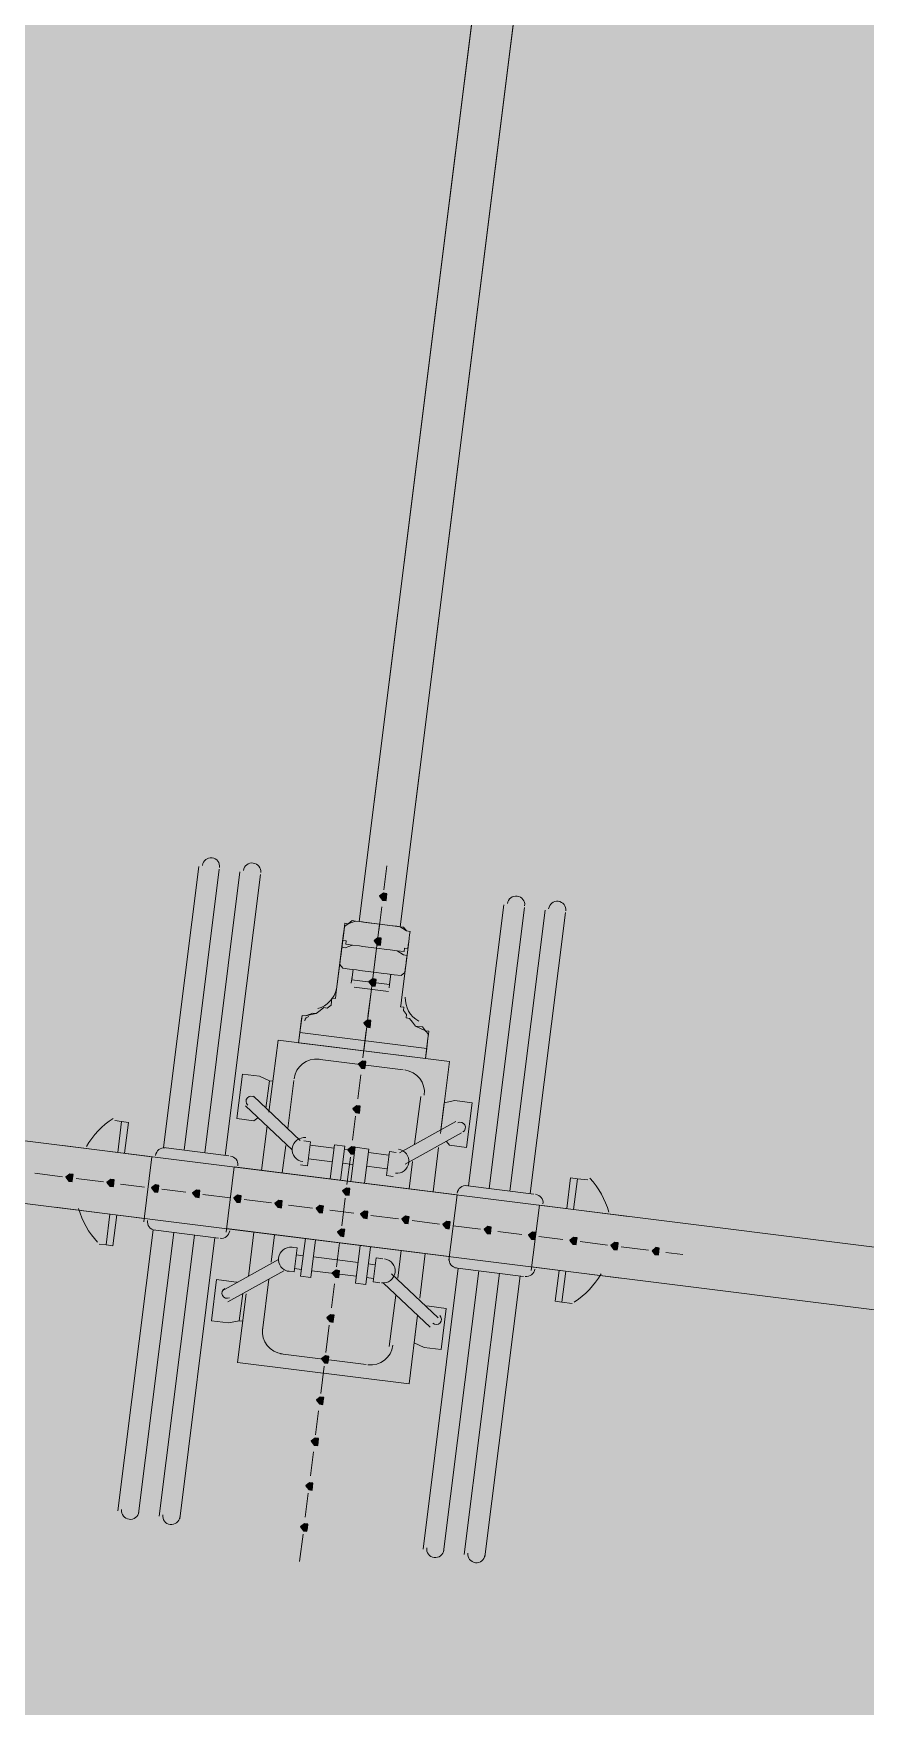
# Model space of a CAD drawing. Header units: metres. Extents: x -4 to 509425, y 7549 to 4732445.
# Drawn here: x 475985.734 to 475987.773, y 4719747.956 to 4719752.057 of the extents above; entities that cross this region are included whole.
import ezdxf

# ---------------------------------------------------------------- set-up
doc = ezdxf.new("R2010")
doc.units = ezdxf.units.M
doc.header["$LTSCALE"] = 0.01
doc.header["$MEASUREMENT"] = 0
doc.layers.get('0').update_dxf_attribs({"lineweight": 0})
doc.layers.add('_SUBESTACIÓN', color=1, linetype='Continuous')
doc.layers.add('SUBESTACION LA VID', color=253, linetype='Continuous')

# ---------------------------------------------------------------- blocks, each defined once
blk = doc.blocks.new('A$Cfff6051d')
at = {"layer": 'SUBESTACION LA VID', "transparency": 33554687}
h = blk.add_hatch(color=256, dxfattribs=at)
h.dxf.hatch_style = 2
h.paths.add_polyline_path([(475986.5988, 4719749.9404), (475986.5998, 4719749.9488), (475986.5914, 4719749.9498), (475986.582, 4719749.9425), (475986.5893, 4719749.933), (475986.5977, 4719749.932)])
h = blk.add_hatch(color=256, dxfattribs=at)
h.dxf.hatch_style = 2
h.paths.add_polyline_path([(475986.5851, 4719749.8312), (475986.5861, 4719749.8396), (475986.5777, 4719749.8406), (475986.5683, 4719749.8333), (475986.5756, 4719749.8238), (475986.584, 4719749.8228)])
h = blk.add_hatch(color=256, dxfattribs=at)
h.dxf.hatch_style = 2
h.paths.add_polyline_path([(475986.5724, 4719749.7304), (475986.5735, 4719749.7388), (475986.5651, 4719749.7398), (475986.5556, 4719749.7325), (475986.563, 4719749.723), (475986.5714, 4719749.722)])
h = blk.add_hatch(color=256, dxfattribs=at)
h.dxf.hatch_style = 2
h.paths.add_polyline_path([(475986.5598, 4719749.6296), (475986.5608, 4719749.638), (475986.5524, 4719749.639), (475986.543, 4719749.6317), (475986.5503, 4719749.6222), (475986.5587, 4719749.6212)])
h = blk.add_hatch(color=256, dxfattribs=at)
h.dxf.hatch_style = 2
h.paths.add_polyline_path([(475986.5471, 4719749.5288), (475986.5482, 4719749.5372), (475986.5398, 4719749.5382), (475986.5303, 4719749.5309), (475986.5377, 4719749.5214), (475986.5461, 4719749.5204)])
h = blk.add_hatch(color=256, dxfattribs=at)
h.dxf.hatch_style = 2
h.paths.add_polyline_path([(475986.5335, 4719749.4196), (475986.5345, 4719749.428), (475986.5261, 4719749.429), (475986.5167, 4719749.4217), (475986.524, 4719749.4122), (475986.5324, 4719749.4112)])
h = blk.add_hatch(color=256, dxfattribs=at)
h.dxf.hatch_style = 2
h.paths.add_polyline_path([(475986.5208, 4719749.3188), (475986.5219, 4719749.3272), (475986.5135, 4719749.3282), (475986.504, 4719749.3209), (475986.5114, 4719749.3114), (475986.5198, 4719749.3104)])
h = blk.add_hatch(color=256, dxfattribs=at)
h.dxf.hatch_style = 2
h.paths.add_polyline_path([(475985.8298, 4719749.2518), (475985.8309, 4719749.2602), (475985.8225, 4719749.2613), (475985.813, 4719749.2539), (475985.8204, 4719749.2445), (475985.8288, 4719749.2434)])
h = blk.add_hatch(color=256, dxfattribs=at)
h.dxf.hatch_style = 2
h.paths.add_polyline_path([(475985.9306, 4719749.2392), (475985.9317, 4719749.2476), (475985.9233, 4719749.2486), (475985.9138, 4719749.2413), (475985.9212, 4719749.2318), (475985.9296, 4719749.2308)])
h = blk.add_hatch(color=256, dxfattribs=at)
h.dxf.hatch_style = 2
h.paths.add_polyline_path([(475986.0398, 4719749.2255), (475986.0409, 4719749.2339), (475986.0325, 4719749.2349), (475986.023, 4719749.2276), (475986.0304, 4719749.2181), (475986.0388, 4719749.2171)])
h = blk.add_hatch(color=256, dxfattribs=at)
h.dxf.hatch_style = 2
h.paths.add_polyline_path([(475986.1406, 4719749.2128), (475986.1417, 4719749.2212), (475986.1333, 4719749.2223), (475986.1238, 4719749.2149), (475986.1312, 4719749.2055), (475986.1396, 4719749.2044)])
h = blk.add_hatch(color=256, dxfattribs=at)
h.dxf.hatch_style = 2
h.paths.add_polyline_path([(475986.2415, 4719749.2002), (475986.2425, 4719749.2086), (475986.2341, 4719749.2097), (475986.2247, 4719749.2023), (475986.232, 4719749.1929), (475986.2404, 4719749.1918)])
h = blk.add_hatch(color=256, dxfattribs=at)
h.dxf.hatch_style = 2
h.paths.add_polyline_path([(475986.3423, 4719749.1876), (475986.3433, 4719749.196), (475986.3349, 4719749.197), (475986.3255, 4719749.1897), (475986.3328, 4719749.1802), (475986.3412, 4719749.1792)])
h = blk.add_hatch(color=256, dxfattribs=at)
h.dxf.hatch_style = 2
h.paths.add_polyline_path([(475986.5082, 4719749.218), (475986.5092, 4719749.2264), (475986.5008, 4719749.2274), (475986.4914, 4719749.2201), (475986.4987, 4719749.2106), (475986.5071, 4719749.2096)])
h = blk.add_hatch(color=256, dxfattribs=at)
h.dxf.hatch_style = 2
h.paths.add_polyline_path([(475986.4431, 4719749.1749), (475986.4441, 4719749.1833), (475986.4357, 4719749.1844), (475986.4263, 4719749.177), (475986.4336, 4719749.1676), (475986.442, 4719749.1665)])
h = blk.add_hatch(color=256, dxfattribs=at)
h.dxf.hatch_style = 2
h.paths.add_polyline_path([(475986.5523, 4719749.1612), (475986.5533, 4719749.1696), (475986.5449, 4719749.1707), (475986.5355, 4719749.1633), (475986.5428, 4719749.1539), (475986.5512, 4719749.1528)])
h = blk.add_hatch(color=256, dxfattribs=at)
h.dxf.hatch_style = 2
h.paths.add_polyline_path([(475986.6531, 4719749.1486), (475986.6541, 4719749.157), (475986.6457, 4719749.1581), (475986.6363, 4719749.1507), (475986.6436, 4719749.1413), (475986.652, 4719749.1402)])
h = blk.add_hatch(color=256, dxfattribs=at)
h.dxf.hatch_style = 2
h.paths.add_polyline_path([(475986.4955, 4719749.1172), (475986.4966, 4719749.1256), (475986.4882, 4719749.1266), (475986.4787, 4719749.1193), (475986.4861, 4719749.1098), (475986.4945, 4719749.1088)])
h = blk.add_hatch(color=256, dxfattribs=at)
h.dxf.hatch_style = 2
h.paths.add_polyline_path([(475986.7539, 4719749.136), (475986.7549, 4719749.1444), (475986.7465, 4719749.1454), (475986.7371, 4719749.1381), (475986.7444, 4719749.1286), (475986.7528, 4719749.1276)])
h = blk.add_hatch(color=256, dxfattribs=at)
h.dxf.hatch_style = 2
h.paths.add_polyline_path([(475986.8547, 4719749.1233), (475986.8557, 4719749.1317), (475986.8473, 4719749.1328), (475986.8379, 4719749.1254), (475986.8452, 4719749.116), (475986.8536, 4719749.1149)])
h = blk.add_hatch(color=256, dxfattribs=at)
h.dxf.hatch_style = 2
h.paths.add_polyline_path([(475986.9639, 4719749.1096), (475986.9649, 4719749.118), (475986.9565, 4719749.1191), (475986.9471, 4719749.1117), (475986.9544, 4719749.1023), (475986.9628, 4719749.1012)])
h = blk.add_hatch(color=256, dxfattribs=at)
h.dxf.hatch_style = 2
h.paths.add_polyline_path([(475987.0647, 4719749.097), (475987.0657, 4719749.1054), (475987.0573, 4719749.1064), (475987.0479, 4719749.0991), (475987.0552, 4719749.0896), (475987.0636, 4719749.0886)])
h = blk.add_hatch(color=256, dxfattribs=at)
h.dxf.hatch_style = 2
h.paths.add_polyline_path([(475987.1655, 4719749.0844), (475987.1665, 4719749.0928), (475987.1581, 4719749.0938), (475987.1487, 4719749.0865), (475987.156, 4719749.077), (475987.1644, 4719749.076)])
h = blk.add_hatch(color=256, dxfattribs=at)
h.dxf.hatch_style = 2
h.paths.add_polyline_path([(475987.2663, 4719749.0717), (475987.2673, 4719749.0801), (475987.2589, 4719749.0812), (475987.2495, 4719749.0738), (475987.2568, 4719749.0644), (475987.2652, 4719749.0633)])
h = blk.add_hatch(color=256, dxfattribs=at)
h.dxf.hatch_style = 2
h.paths.add_polyline_path([(475986.4829, 4719749.0164), (475986.484, 4719749.0248), (475986.4756, 4719749.0258), (475986.4661, 4719749.0185), (475986.4735, 4719749.009), (475986.4819, 4719749.008)])
h = blk.add_hatch(color=256, dxfattribs=at)
h.dxf.hatch_style = 2
h.paths.add_polyline_path([(475986.4692, 4719748.9071), (475986.4703, 4719748.9155), (475986.4619, 4719748.9166), (475986.4524, 4719748.9093), (475986.4598, 4719748.8998), (475986.4682, 4719748.8987)])
h = blk.add_hatch(color=256, dxfattribs=at)
h.dxf.hatch_style = 2
h.paths.add_polyline_path([(475986.4566, 4719748.8063), (475986.4576, 4719748.8147), (475986.4492, 4719748.8158), (475986.4398, 4719748.8084), (475986.4471, 4719748.799), (475986.4555, 4719748.7979)])
h = blk.add_hatch(color=256, dxfattribs=at)
h.dxf.hatch_style = 2
h.paths.add_polyline_path([(475986.4439, 4719748.7055), (475986.445, 4719748.7139), (475986.4366, 4719748.715), (475986.4271, 4719748.7076), (475986.4345, 4719748.6982), (475986.4429, 4719748.6971)])
h = blk.add_hatch(color=256, dxfattribs=at)
h.dxf.hatch_style = 2
h.paths.add_polyline_path([(475986.4313, 4719748.6047), (475986.4324, 4719748.6131), (475986.424, 4719748.6142), (475986.4145, 4719748.6068), (475986.4218, 4719748.5974), (475986.4302, 4719748.5963)])
h = blk.add_hatch(color=256, dxfattribs=at)
h.dxf.hatch_style = 2
h.paths.add_polyline_path([(475986.4176, 4719748.4955), (475986.4187, 4719748.5039), (475986.4103, 4719748.505), (475986.4008, 4719748.4976), (475986.4082, 4719748.4882), (475986.4166, 4719748.4871)])
h = blk.add_hatch(color=256, dxfattribs=at)
h.dxf.hatch_style = 2
h.paths.add_polyline_path([(475986.405, 4719748.3947), (475986.406, 4719748.4031), (475986.3976, 4719748.4042), (475986.3882, 4719748.3968), (475986.3955, 4719748.3874), (475986.4039, 4719748.3863)])
at = {"layer": 'SUBESTACION LA VID', "lineweight": 15}
for p, q in [((475987.2687, 4719755.7608), (475986.5315, 4719749.8806)), ((475987.3695, 4719755.7482), (475986.6323, 4719749.8679)), ((476070.5903, 4719738.7022), (475974.8433, 4719750.706)), ((476070.5713, 4719738.551), (475974.8243, 4719750.5548)), ((475986.1388, 4719750.0151), (475986.0525, 4719749.3263)), ((475986.5998, 4719750.017), (475986.5925, 4719749.9582)), ((475986.1029, 4719749.32), (475986.1892, 4719750.0088)), ((475986.2396, 4719750.0025), (475986.1533, 4719749.3136)), ((475986.2037, 4719749.3073), (475986.29, 4719749.9962)), ((475986.5872, 4719749.9162), (475986.5798, 4719749.8574)), ((475986.8001, 4719749.2326), (475986.8865, 4719749.9214)), ((475986.9369, 4719749.9151), (475986.8505, 4719749.2262)), ((475986.9009, 4719749.2199), (475986.9873, 4719749.9087)), ((475987.0377, 4719749.9024), (475986.9513, 4719749.2136)), ((475986.4937, 4719749.8512), (475986.4863, 4719749.7924)), ((475986.5746, 4719749.8154), (475986.5661, 4719749.7482)), ((475986.6459, 4719749.7724), (475986.6533, 4719749.8312)), ((475986.4758, 4719749.7084), (475986.4863, 4719749.7924)), ((475986.6459, 4719749.7724), (475986.6354, 4719749.6884)), ((475986.5126, 4719749.7294), (475986.5147, 4719749.7462)), ((475986.521, 4719749.7283), (475986.521, 4719749.7283)), ((475986.6071, 4719749.7346), (475986.605, 4719749.7178)), ((475986.6039, 4719749.7094), (475986.5199, 4719749.7199)), ((475986.5619, 4719749.7146), (475986.5535, 4719749.6474)), ((475986.4002, 4719749.6496), (475986.4264, 4719749.6548)), ((475986.6973, 4719749.5697), (475986.3865, 4719749.6086)), ((475986.5493, 4719749.6138), (475986.5409, 4719749.5466)), ((475986.67, 4719749.6243), (475986.6942, 4719749.6127)), ((475986.3108, 4719749.4133), (475986.333, 4719749.5898)), ((475986.753, 4719749.5371), (475986.333, 4719749.5898)), ((475986.6396, 4719749.5172), (475986.4295, 4719749.5435)), ((475986.7309, 4719749.3607), (475986.753, 4719749.5371)), ((475986.357, 4719749.3734), (475986.3718, 4719749.491)), ((475986.5356, 4719749.5046), (475986.5282, 4719749.4458)), ((475986.273, 4719749.4522), (475986.3875, 4719749.344)), ((475986.6678, 4719749.3345), (475986.6826, 4719749.4521)), ((475986.2531, 4719749.4291), (475986.3675, 4719749.3209)), ((475986.5229, 4719749.4038), (475986.5156, 4719749.345)), ((475985.9328, 4719749.3925), (475985.9496, 4719749.3904)), ((475986.2929, 4719749.2705), (475986.3066, 4719749.3797)), ((475986.7687, 4719749.3901), (475986.6311, 4719749.3135)), ((475986.7823, 4719749.3628), (475986.6447, 4719749.2862)), ((475986.0241, 4719749.3042), (475985.8057, 4719749.3316)), ((475986.2121, 4719749.3063), (475986.0525, 4719749.3263)), ((475986.3433, 4719749.2642), (475986.3518, 4719749.3314)), ((475986.4704, 4719749.3251), (475986.4116, 4719749.3325)), ((475986.4609, 4719749.2495), (475986.4715, 4719749.3335)), ((475986.4967, 4719749.3303), (475986.4715, 4719749.3335)), ((475986.4861, 4719749.2463), (475986.4967, 4719749.3303)), ((475986.5208, 4719749.3188), (475986.4956, 4719749.3219)), ((475986.5113, 4719749.2432), (475986.5219, 4719749.3272)), ((475986.5555, 4719749.323), (475986.5219, 4719749.3272)), ((475986.5449, 4719749.2389), (475986.5555, 4719749.323)), ((475986.6048, 4719749.3082), (475986.5544, 4719749.3146)), ((475986.6227, 4719749.3145), (475986.6059, 4719749.3166)), ((475986.7129, 4719749.2179), (475986.7266, 4719749.3271)), ((475986.0041, 4719749.1446), (475986.0241, 4719749.3042)), ((475986.2257, 4719749.279), (475986.2057, 4719749.1194)), ((475986.7718, 4719749.2105), (475986.2257, 4719749.279)), ((475986.4662, 4719749.2915), (475986.4074, 4719749.2989)), ((475986.5166, 4719749.2852), (475986.4914, 4719749.2883)), ((475986.5103, 4719749.303), (475986.5019, 4719749.2358)), ((475986.6006, 4719749.2746), (475986.5502, 4719749.2809)), ((475986.6541, 4719749.2253), (475986.6626, 4719749.2925)), ((475985.8046, 4719749.255), (475985.7374, 4719749.2634)), ((475985.9054, 4719749.2423), (475985.8382, 4719749.2508)), ((475986.0062, 4719749.2297), (475985.9474, 4719749.2371)), ((475986.7917, 4719749.2336), (475986.9597, 4719749.2125)), ((475987.092, 4719749.2472), (475987.0668, 4719749.2503)), ((475986.107, 4719749.2171), (475986.0482, 4719749.2244)), ((475986.2163, 4719749.2034), (475986.149, 4719749.2118)), ((475986.3171, 4719749.1907), (475986.2499, 4719749.1991)), ((475986.4977, 4719749.2022), (475986.4892, 4719749.135)), ((475986.7718, 4719749.2105), (475986.7517, 4719749.0509)), ((475986.0052, 4719749.153), (475985.7868, 4719749.1804)), ((475985.9285, 4719749.0859), (475985.938, 4719749.1615)), ((475986.4179, 4719749.1781), (475986.3591, 4719749.1855)), ((475986.5187, 4719749.1654), (475986.4599, 4719749.1728)), ((475986.6279, 4719749.1518), (475986.5607, 4719749.1602)), ((475986.9533, 4719749.0256), (475986.9734, 4719749.1852)), ((475986.9734, 4719749.1852), (475987.1918, 4719749.1579)), ((475985.9408, 4719748.4358), (475986.0272, 4719749.1247)), ((475986.0776, 4719749.1184), (475985.9913, 4719748.4295)), ((475986.1868, 4719749.1047), (475986.0272, 4719749.1247)), ((475986.0417, 4719748.4232), (475986.128, 4719749.112)), ((475986.7528, 4719749.0593), (475986.2068, 4719749.1278)), ((475986.2603, 4719749.0101), (475986.274, 4719749.1193)), ((475986.316, 4719749.0458), (475986.3244, 4719749.113)), ((475986.7287, 4719749.1391), (475986.6615, 4719749.1475)), ((475986.8295, 4719749.1265), (475986.7623, 4719749.1349)), ((475986.9303, 4719749.1138), (475986.8715, 4719749.1212)), ((475985.9117, 4719749.088), (475985.8949, 4719749.0901)), ((475986.1784, 4719749.1057), (475986.0921, 4719748.4169)), ((475986.4, 4719749.1035), (475986.3884, 4719749.0111)), ((475986.4252, 4719749.1004), (475986.4136, 4719749.008)), ((475986.484, 4719749.093), (475986.4766, 4719749.0342)), ((475986.5344, 4719749.0867), (475986.5228, 4719748.9943)), ((475986.5596, 4719749.0835), (475986.548, 4719748.9911)), ((475986.6268, 4719749.0068), (475986.6352, 4719749.0741)), ((475987.0311, 4719749.1012), (475986.9723, 4719749.1086)), ((475987.1403, 4719749.0875), (475987.0731, 4719749.0959)), ((475987.2411, 4719749.0749), (475987.1739, 4719749.0833)), ((475987.3251, 4719749.0643), (475987.2831, 4719749.0696)), ((475986.1962, 4719748.9755), (475986.3338, 4719749.0521)), ((475986.3905, 4719749.0279), (475986.3737, 4719749.03)), ((475986.3947, 4719749.0615), (475986.3779, 4719749.0636)), ((475986.5291, 4719749.0447), (475986.4199, 4719749.0584)), ((475986.5711, 4719749.0394), (475986.5543, 4719749.0415)), ((475986.6803, 4719748.9575), (475986.694, 4719749.0667)), ((475986.7748, 4719749.0309), (475986.6885, 4719748.3421)), ((475986.7664, 4719749.032), (475986.9344, 4719749.0109)), ((475986.9544, 4719749.034), (475987.1728, 4719749.0067)), ((475986.2099, 4719748.9482), (475986.3474, 4719749.0248)), ((475986.2949, 4719748.8778), (475986.3107, 4719749.0038)), ((475986.4136, 4719749.008), (475986.3884, 4719749.0111)), ((475986.5249, 4719749.0111), (475986.4157, 4719749.0248)), ((475986.4713, 4719748.9922), (475986.464, 4719748.9334)), ((475986.548, 4719748.9911), (475986.5228, 4719748.9943)), ((475986.5669, 4719749.0058), (475986.5501, 4719749.0079)), ((475986.5827, 4719748.9953), (475986.5659, 4719748.9974)), ((475986.7055, 4719748.8861), (475986.5911, 4719748.9943)), ((475986.7254, 4719748.9092), (475986.611, 4719749.0174)), ((475986.7389, 4719748.3358), (475986.8252, 4719749.0246)), ((475986.8756, 4719749.0183), (475986.7893, 4719748.3295)), ((475986.8397, 4719748.3232), (475986.926, 4719749.012)), ((475987.0121, 4719748.95), (475987.0216, 4719749.0256)), ((475986.234, 4719748.8001), (475986.255, 4719748.9681)), ((475986.6057, 4719748.8388), (475986.6215, 4719748.9648)), ((475987.0289, 4719748.9479), (475987.0541, 4719748.9447)), ((475986.654, 4719748.7475), (475986.675, 4719748.9155)), ((475986.4587, 4719748.8914), (475986.4503, 4719748.8242)), ((475986.654, 4719748.7475), (475986.234, 4719748.8001)), ((475986.549, 4719748.7948), (475986.339, 4719748.8211)), ((475986.4461, 4719748.7906), (475986.4376, 4719748.7234)), ((475986.4324, 4719748.6814), (475986.425, 4719748.6226)), ((475986.4197, 4719748.5806), (475986.4124, 4719748.5218)), ((475986.4071, 4719748.4798), (475986.3997, 4719748.421)), ((475986.3945, 4719748.379), (475986.386, 4719748.3118))]:
    blk.add_line(p, q, dxfattribs=at)
for points in [[(475987.2687, 4719755.7608), (475987.3695, 4719755.7482), (475986.6323, 4719749.8679), (475986.5315, 4719749.8806), (475987.2687, 4719755.7608)], [(476070.5713, 4719738.551), (476070.5903, 4719738.7022), (475974.8433, 4719750.706), (475974.8243, 4719750.5548), (476070.5713, 4719738.551)], [(475986.3897, 4719749.6338), (475986.3834, 4719749.5834), (475986.543, 4719749.5634), (475986.5819, 4719749.8742), (475986.5483, 4719749.8785), (475986.5315, 4719749.8806), (475986.5231, 4719749.8816), (475986.5147, 4719749.8827), (475986.5053, 4719749.8753), (475986.4958, 4719749.868), (475986.4948, 4719749.8596), (475986.4937, 4719749.8512), (475986.4863, 4719749.7924), (475986.4758, 4719749.7084), (475986.4748, 4719749.7), (475986.4737, 4719749.6916), (475986.4653, 4719749.6926), (475986.4642, 4719749.6842), (475986.4632, 4719749.6758), (475986.4537, 4719749.6685), (475986.4453, 4719749.6695), (475986.4359, 4719749.6622), (475986.4264, 4719749.6548), (475986.418, 4719749.6559), (475986.4002, 4719749.6496), (475986.3918, 4719749.6506), (475986.3907, 4719749.6422), (475986.3897, 4719749.6338)], [(475986.4937, 4719749.8512), (475986.4927, 4719749.8428), (475986.4916, 4719749.8344), (475986.5, 4719749.8333), (475986.499, 4719749.8249), (475986.5158, 4719749.8228), (475986.5326, 4719749.8207), (475986.541, 4719749.8196), (475986.5746, 4719749.8154), (475986.5998, 4719749.8123), (475986.6082, 4719749.8112), (475986.625, 4719749.8091), (475986.6418, 4719749.807), (475986.6428, 4719749.8154), (475986.6512, 4719749.8144), (475986.6523, 4719749.8228), (475986.6533, 4719749.8312), (475986.6544, 4719749.8396), (475986.6554, 4719749.848), (475986.6565, 4719749.8564), (475986.6481, 4719749.8574), (475986.6323, 4719749.8679), (475986.6155, 4719749.87), (475986.6071, 4719749.8711), (475986.5819, 4719749.8742), (475986.5483, 4719749.8785), (475986.5399, 4719749.8795), (475986.5231, 4719749.8816), (475986.5053, 4719749.8753), (475986.4969, 4719749.8764), (475986.4958, 4719749.868), (475986.4948, 4719749.8596), (475986.4937, 4719749.8512)], [(475986.7005, 4719749.5949), (475986.6942, 4719749.5445), (475986.543, 4719749.5634), (475986.5819, 4719749.8742), (475986.6071, 4719749.8711), (475986.6239, 4719749.869), (475986.6323, 4719749.8679), (475986.6407, 4719749.8669), (475986.6481, 4719749.8574), (475986.6565, 4719749.8564), (475986.6554, 4719749.848), (475986.6544, 4719749.8396), (475986.6533, 4719749.8312), (475986.6459, 4719749.7724), (475986.6354, 4719749.6884), (475986.6344, 4719749.68), (475986.6333, 4719749.6716), (475986.6417, 4719749.6705), (475986.6407, 4719749.6621), (475986.648, 4719749.6526), (475986.6469, 4719749.6442), (475986.6553, 4719749.6432), (475986.6627, 4719749.6337), (475986.67, 4719749.6243), (475986.6868, 4719749.6222), (475986.6942, 4719749.6127), (475986.7026, 4719749.6117), (475986.7015, 4719749.6033), (475986.7005, 4719749.5949)], [(475986.5672, 4719749.7566), (475986.5924, 4719749.7535), (475986.6008, 4719749.7524), (475986.6176, 4719749.7503), (475986.6344, 4719749.7482), (475986.6438, 4719749.7556), (475986.6449, 4719749.764), (475986.6459, 4719749.7724), (475986.647, 4719749.7808), (475986.6481, 4719749.7892), (475986.6491, 4719749.7976), (475986.6407, 4719749.7986), (475986.625, 4719749.8091), (475986.6082, 4719749.8112), (475986.5998, 4719749.8123), (475986.5746, 4719749.8154), (475986.541, 4719749.8196), (475986.5326, 4719749.8207), (475986.5158, 4719749.8228), (475986.4979, 4719749.8165), (475986.4895, 4719749.8176), (475986.4884, 4719749.8092), (475986.4874, 4719749.8008), (475986.4863, 4719749.7924), (475986.4853, 4719749.784), (475986.4842, 4719749.7756), (475986.4916, 4719749.7661), (475986.5084, 4719749.764), (475986.5252, 4719749.7619), (475986.5336, 4719749.7608), (475986.5672, 4719749.7566)], [(475986.6092, 4719749.7514), (475986.606, 4719749.7262), (475986.5136, 4719749.7378), (475986.5168, 4719749.763)], [(475986.7005, 4719749.5949), (475986.6973, 4719749.5697), (475986.6942, 4719749.5445), (475986.3834, 4719749.5834), (475986.3865, 4719749.6086), (475986.3897, 4719749.6338)], [(475986.2321, 4719749.3976), (475986.2458, 4719749.5068), (475986.2878, 4719749.5016), (475986.3119, 4719749.49)], [(475986.3203, 4719749.4889), (475986.3119, 4719749.49), (475986.3035, 4719749.4228)], [(475986.7455, 4719749.3418), (475986.7529, 4719749.3323), (475986.7949, 4719749.3271), (475986.8086, 4719749.4363), (475986.7666, 4719749.4415), (475986.7403, 4719749.4363), (475986.7319, 4719749.3691)], [(475986.2321, 4719749.3976), (475986.2741, 4719749.3924), (475986.2835, 4719749.3997)], [(475985.9569, 4719749.3127), (475985.9664, 4719749.3883), (475985.9496, 4719749.3904), (475985.9401, 4719749.3148)], [(475986.3885, 4719749.2842), (475986.4053, 4719749.2821), (475986.4127, 4719749.3409), (475986.3959, 4719749.343)], [(475986.6153, 4719749.2557), (475986.5985, 4719749.2578), (475986.6059, 4719749.3166)], [(475987.0406, 4719749.1768), (475987.05, 4719749.2524), (475987.0668, 4719749.2503), (475987.0574, 4719749.1747)], [(475985.9212, 4719749.1636), (475985.9117, 4719749.088), (475985.9285, 4719749.0859)], [(475986.3632, 4719749.0825), (475986.38, 4719749.0804), (475986.3726, 4719749.0216), (475986.3558, 4719749.0237)], [(475986.59, 4719749.0541), (475986.5732, 4719749.0562), (475986.5659, 4719748.9974)], [(475986.1826, 4719749.0028), (475986.1699, 4719748.902), (475986.2119, 4719748.8967), (475986.2382, 4719748.902)], [(475986.1826, 4719749.0028), (475986.2246, 4719748.9975), (475986.233, 4719748.9965)], [(475987.0384, 4719749.0235), (475987.0289, 4719748.9479), (475987.0121, 4719748.95)], [(475986.2466, 4719748.9009), (475986.2382, 4719748.902), (475986.2466, 4719748.9692)], [(475986.695, 4719748.9386), (475986.7034, 4719748.9375), (475986.7454, 4719748.9322), (475986.7328, 4719748.8314), (475986.6908, 4719748.8367), (475986.6666, 4719748.8483), (475986.675, 4719748.9155)]]:
    blk.add_lwpolyline(points, dxfattribs=at)
at = {"layer": 'SUBESTACION LA VID'}
for points in [[(475986.5988, 4719749.9404), (475986.5998, 4719749.9488), (475986.5914, 4719749.9498), (475986.582, 4719749.9425), (475986.5893, 4719749.933), (475986.5977, 4719749.932)], [(475986.5851, 4719749.8312), (475986.5861, 4719749.8396), (475986.5777, 4719749.8406), (475986.5683, 4719749.8333), (475986.5756, 4719749.8238), (475986.584, 4719749.8228)], [(475986.5724, 4719749.7304), (475986.5735, 4719749.7388), (475986.5651, 4719749.7398), (475986.5556, 4719749.7325), (475986.563, 4719749.723), (475986.5714, 4719749.722)], [(475986.5598, 4719749.6296), (475986.5608, 4719749.638), (475986.5524, 4719749.639), (475986.543, 4719749.6317), (475986.5503, 4719749.6222), (475986.5587, 4719749.6212)], [(475986.5471, 4719749.5288), (475986.5482, 4719749.5372), (475986.5398, 4719749.5382), (475986.5303, 4719749.5309), (475986.5377, 4719749.5214), (475986.5461, 4719749.5204)], [(475986.5335, 4719749.4196), (475986.5345, 4719749.428), (475986.5261, 4719749.429), (475986.5167, 4719749.4217), (475986.524, 4719749.4122), (475986.5324, 4719749.4112)], [(475986.5208, 4719749.3188), (475986.5219, 4719749.3272), (475986.5135, 4719749.3282), (475986.504, 4719749.3209), (475986.5114, 4719749.3114), (475986.5198, 4719749.3104)], [(475985.8298, 4719749.2518), (475985.8309, 4719749.2602), (475985.8225, 4719749.2613), (475985.813, 4719749.2539), (475985.8204, 4719749.2445), (475985.8288, 4719749.2434)], [(475985.9306, 4719749.2392), (475985.9317, 4719749.2476), (475985.9233, 4719749.2486), (475985.9138, 4719749.2413), (475985.9212, 4719749.2318), (475985.9296, 4719749.2308)], [(475986.0398, 4719749.2255), (475986.0409, 4719749.2339), (475986.0325, 4719749.2349), (475986.023, 4719749.2276), (475986.0304, 4719749.2181), (475986.0388, 4719749.2171)], [(475986.1406, 4719749.2128), (475986.1417, 4719749.2212), (475986.1333, 4719749.2223), (475986.1238, 4719749.2149), (475986.1312, 4719749.2055), (475986.1396, 4719749.2044)], [(475986.2415, 4719749.2002), (475986.2425, 4719749.2086), (475986.2341, 4719749.2097), (475986.2247, 4719749.2023), (475986.232, 4719749.1929), (475986.2404, 4719749.1918)], [(475986.3423, 4719749.1876), (475986.3433, 4719749.196), (475986.3349, 4719749.197), (475986.3255, 4719749.1897), (475986.3328, 4719749.1802), (475986.3412, 4719749.1792)], [(475986.5082, 4719749.218), (475986.5092, 4719749.2264), (475986.5008, 4719749.2274), (475986.4914, 4719749.2201), (475986.4987, 4719749.2106), (475986.5071, 4719749.2096)], [(475986.4431, 4719749.1749), (475986.4441, 4719749.1833), (475986.4357, 4719749.1844), (475986.4263, 4719749.177), (475986.4336, 4719749.1676), (475986.442, 4719749.1665)], [(475986.5523, 4719749.1612), (475986.5533, 4719749.1696), (475986.5449, 4719749.1707), (475986.5355, 4719749.1633), (475986.5428, 4719749.1539), (475986.5512, 4719749.1528)], [(475986.6531, 4719749.1486), (475986.6541, 4719749.157), (475986.6457, 4719749.1581), (475986.6363, 4719749.1507), (475986.6436, 4719749.1413), (475986.652, 4719749.1402)], [(475986.4955, 4719749.1172), (475986.4966, 4719749.1256), (475986.4882, 4719749.1266), (475986.4787, 4719749.1193), (475986.4861, 4719749.1098), (475986.4945, 4719749.1088)], [(475986.7539, 4719749.136), (475986.7549, 4719749.1444), (475986.7465, 4719749.1454), (475986.7371, 4719749.1381), (475986.7444, 4719749.1286), (475986.7528, 4719749.1276)], [(475986.8547, 4719749.1233), (475986.8557, 4719749.1317), (475986.8473, 4719749.1328), (475986.8379, 4719749.1254), (475986.8452, 4719749.116), (475986.8536, 4719749.1149)], [(475986.9639, 4719749.1096), (475986.9649, 4719749.118), (475986.9565, 4719749.1191), (475986.9471, 4719749.1117), (475986.9544, 4719749.1023), (475986.9628, 4719749.1012)], [(475987.0647, 4719749.097), (475987.0657, 4719749.1054), (475987.0573, 4719749.1064), (475987.0479, 4719749.0991), (475987.0552, 4719749.0896), (475987.0636, 4719749.0886)], [(475987.1655, 4719749.0844), (475987.1665, 4719749.0928), (475987.1581, 4719749.0938), (475987.1487, 4719749.0865), (475987.156, 4719749.077), (475987.1644, 4719749.076)], [(475987.2663, 4719749.0717), (475987.2673, 4719749.0801), (475987.2589, 4719749.0812), (475987.2495, 4719749.0738), (475987.2568, 4719749.0644), (475987.2652, 4719749.0633)], [(475986.4829, 4719749.0164), (475986.484, 4719749.0248), (475986.4756, 4719749.0258), (475986.4661, 4719749.0185), (475986.4735, 4719749.009), (475986.4819, 4719749.008)], [(475986.4692, 4719748.9071), (475986.4703, 4719748.9155), (475986.4619, 4719748.9166), (475986.4524, 4719748.9093), (475986.4598, 4719748.8998), (475986.4682, 4719748.8987)], [(475986.4566, 4719748.8063), (475986.4576, 4719748.8147), (475986.4492, 4719748.8158), (475986.4398, 4719748.8084), (475986.4471, 4719748.799), (475986.4555, 4719748.7979)], [(475986.4439, 4719748.7055), (475986.445, 4719748.7139), (475986.4366, 4719748.715), (475986.4271, 4719748.7076), (475986.4345, 4719748.6982), (475986.4429, 4719748.6971)], [(475986.4313, 4719748.6047), (475986.4324, 4719748.6131), (475986.424, 4719748.6142), (475986.4145, 4719748.6068), (475986.4218, 4719748.5974), (475986.4302, 4719748.5963)], [(475986.4176, 4719748.4955), (475986.4187, 4719748.5039), (475986.4103, 4719748.505), (475986.4008, 4719748.4976), (475986.4082, 4719748.4882), (475986.4166, 4719748.4871)], [(475986.405, 4719748.3947), (475986.406, 4719748.4031), (475986.3976, 4719748.4042), (475986.3882, 4719748.3968), (475986.3955, 4719748.3874), (475986.4039, 4719748.3863)]]:
    blk.add_lwpolyline(points, close=True, dxfattribs=at)
at = {"layer": 'SUBESTACION LA VID', "lineweight": 0}
for points in [[(475986.5988, 4719749.9404), (475986.5998, 4719749.9488), (475986.5914, 4719749.9498), (475986.582, 4719749.9425), (475986.5893, 4719749.933), (475986.5977, 4719749.932)], [(475986.5851, 4719749.8312), (475986.5861, 4719749.8396), (475986.5777, 4719749.8406), (475986.5683, 4719749.8333), (475986.5756, 4719749.8238), (475986.584, 4719749.8228)], [(475986.5724, 4719749.7304), (475986.5735, 4719749.7388), (475986.5651, 4719749.7398), (475986.5556, 4719749.7325), (475986.563, 4719749.723), (475986.5714, 4719749.722)], [(475986.5598, 4719749.6296), (475986.5608, 4719749.638), (475986.5524, 4719749.639), (475986.543, 4719749.6317), (475986.5503, 4719749.6222), (475986.5587, 4719749.6212)], [(475986.5471, 4719749.5288), (475986.5482, 4719749.5372), (475986.5398, 4719749.5382), (475986.5303, 4719749.5309), (475986.5377, 4719749.5214), (475986.5461, 4719749.5204)], [(475986.5335, 4719749.4196), (475986.5345, 4719749.428), (475986.5261, 4719749.429), (475986.5167, 4719749.4217), (475986.524, 4719749.4122), (475986.5324, 4719749.4112)], [(475986.5208, 4719749.3188), (475986.5219, 4719749.3272), (475986.5135, 4719749.3282), (475986.504, 4719749.3209), (475986.5114, 4719749.3114), (475986.5198, 4719749.3104)], [(475985.8298, 4719749.2518), (475985.8309, 4719749.2602), (475985.8225, 4719749.2613), (475985.813, 4719749.2539), (475985.8204, 4719749.2445), (475985.8288, 4719749.2434)], [(475985.9306, 4719749.2392), (475985.9317, 4719749.2476), (475985.9233, 4719749.2486), (475985.9138, 4719749.2413), (475985.9212, 4719749.2318), (475985.9296, 4719749.2308)], [(475986.0398, 4719749.2255), (475986.0409, 4719749.2339), (475986.0325, 4719749.2349), (475986.023, 4719749.2276), (475986.0304, 4719749.2181), (475986.0388, 4719749.2171)], [(475986.1406, 4719749.2128), (475986.1417, 4719749.2212), (475986.1333, 4719749.2223), (475986.1238, 4719749.2149), (475986.1312, 4719749.2055), (475986.1396, 4719749.2044)], [(475986.2415, 4719749.2002), (475986.2425, 4719749.2086), (475986.2341, 4719749.2097), (475986.2247, 4719749.2023), (475986.232, 4719749.1929), (475986.2404, 4719749.1918)], [(475986.3423, 4719749.1876), (475986.3433, 4719749.196), (475986.3349, 4719749.197), (475986.3255, 4719749.1897), (475986.3328, 4719749.1802), (475986.3412, 4719749.1792)], [(475986.5082, 4719749.218), (475986.5092, 4719749.2264), (475986.5008, 4719749.2274), (475986.4914, 4719749.2201), (475986.4987, 4719749.2106), (475986.5071, 4719749.2096)], [(475986.4431, 4719749.1749), (475986.4441, 4719749.1833), (475986.4357, 4719749.1844), (475986.4263, 4719749.177), (475986.4336, 4719749.1676), (475986.442, 4719749.1665)], [(475986.5523, 4719749.1612), (475986.5533, 4719749.1696), (475986.5449, 4719749.1707), (475986.5355, 4719749.1633), (475986.5428, 4719749.1539), (475986.5512, 4719749.1528)], [(475986.6531, 4719749.1486), (475986.6541, 4719749.157), (475986.6457, 4719749.1581), (475986.6363, 4719749.1507), (475986.6436, 4719749.1413), (475986.652, 4719749.1402)], [(475986.4955, 4719749.1172), (475986.4966, 4719749.1256), (475986.4882, 4719749.1266), (475986.4787, 4719749.1193), (475986.4861, 4719749.1098), (475986.4945, 4719749.1088)], [(475986.7539, 4719749.136), (475986.7549, 4719749.1444), (475986.7465, 4719749.1454), (475986.7371, 4719749.1381), (475986.7444, 4719749.1286), (475986.7528, 4719749.1276)], [(475986.8547, 4719749.1233), (475986.8557, 4719749.1317), (475986.8473, 4719749.1328), (475986.8379, 4719749.1254), (475986.8452, 4719749.116), (475986.8536, 4719749.1149)], [(475986.9639, 4719749.1096), (475986.9649, 4719749.118), (475986.9565, 4719749.1191), (475986.9471, 4719749.1117), (475986.9544, 4719749.1023), (475986.9628, 4719749.1012)], [(475987.0647, 4719749.097), (475987.0657, 4719749.1054), (475987.0573, 4719749.1064), (475987.0479, 4719749.0991), (475987.0552, 4719749.0896), (475987.0636, 4719749.0886)], [(475987.1655, 4719749.0844), (475987.1665, 4719749.0928), (475987.1581, 4719749.0938), (475987.1487, 4719749.0865), (475987.156, 4719749.077), (475987.1644, 4719749.076)], [(475987.2663, 4719749.0717), (475987.2673, 4719749.0801), (475987.2589, 4719749.0812), (475987.2495, 4719749.0738), (475987.2568, 4719749.0644), (475987.2652, 4719749.0633)], [(475986.4829, 4719749.0164), (475986.484, 4719749.0248), (475986.4756, 4719749.0258), (475986.4661, 4719749.0185), (475986.4735, 4719749.009), (475986.4819, 4719749.008)], [(475986.4692, 4719748.9071), (475986.4703, 4719748.9155), (475986.4619, 4719748.9166), (475986.4524, 4719748.9093), (475986.4598, 4719748.8998), (475986.4682, 4719748.8987)], [(475986.4566, 4719748.8063), (475986.4576, 4719748.8147), (475986.4492, 4719748.8158), (475986.4398, 4719748.8084), (475986.4471, 4719748.799), (475986.4555, 4719748.7979)], [(475986.4439, 4719748.7055), (475986.445, 4719748.7139), (475986.4366, 4719748.715), (475986.4271, 4719748.7076), (475986.4345, 4719748.6982), (475986.4429, 4719748.6971)], [(475986.4313, 4719748.6047), (475986.4324, 4719748.6131), (475986.424, 4719748.6142), (475986.4145, 4719748.6068), (475986.4218, 4719748.5974), (475986.4302, 4719748.5963)], [(475986.4176, 4719748.4955), (475986.4187, 4719748.5039), (475986.4103, 4719748.505), (475986.4008, 4719748.4976), (475986.4082, 4719748.4882), (475986.4166, 4719748.4871)], [(475986.405, 4719748.3947), (475986.406, 4719748.4031), (475986.3976, 4719748.4042), (475986.3882, 4719748.3968), (475986.3955, 4719748.3874), (475986.4039, 4719748.3863)]]:
    blk.add_lwpolyline(points, close=True, dxfattribs=at)
for points in [[(475986.4758, 4719749.7084), (475986.4937, 4719749.8512), (475986.4948, 4719749.8596), (475986.4758, 4719749.7084), (475986.4958, 4719749.868)], [(475986.3834, 4719749.5834), (475986.3907, 4719749.6422), (475986.3834, 4719749.5834), (475986.3918, 4719749.6506)]]:
    blk.add_lwpolyline(points, dxfattribs=at)
at = {"layer": 'SUBESTACION LA VID', "lineweight": 15}
for points in [[(475986.1898, 4719750.013), (475986.1912, 4719750.0246), (475986.183, 4719750.0352), (475986.1714, 4719750.0366), (475986.1598, 4719750.0381), (475986.1492, 4719750.0299), (475986.1478, 4719750.0183)], [(475986.2906, 4719750.0004), (475986.292, 4719750.012), (475986.2838, 4719750.0225), (475986.2722, 4719750.024), (475986.2606, 4719750.0254), (475986.25, 4719750.0172), (475986.2486, 4719750.0056)], [(475986.9374, 4719749.9193), (475986.9389, 4719749.9309), (475986.9306, 4719749.9414), (475986.919, 4719749.9429), (475986.9074, 4719749.9444), (475986.8968, 4719749.9361), (475986.8954, 4719749.9245)], [(475987.0382, 4719749.9066), (475987.0397, 4719749.9182), (475987.0314, 4719749.9288), (475987.0198, 4719749.9303), (475987.0082, 4719749.9317), (475986.9977, 4719749.9235), (475986.9962, 4719749.9119)], [(475986.2758, 4719749.4495), (475986.2707, 4719749.4542), (475986.2626, 4719749.4539), (475986.2579, 4719749.4487), (475986.2532, 4719749.4435), (475986.2535, 4719749.4355), (475986.2587, 4719749.4308)], [(475986.7857, 4719749.3647), (475986.7919, 4719749.368), (475986.7942, 4719749.3757), (475986.7909, 4719749.3819), (475986.7876, 4719749.3881), (475986.7799, 4719749.3904), (475986.7737, 4719749.3871)], [(475986.4011, 4719749.3508), (475986.3849, 4719749.3529), (475986.3701, 4719749.3414), (475986.368, 4719749.3251), (475986.366, 4719749.3089), (475986.3775, 4719749.2941), (475986.3937, 4719749.292)], [(475986.6206, 4719749.2636), (475986.6368, 4719749.2616), (475986.6516, 4719749.2731), (475986.6536, 4719749.2893), (475986.6557, 4719749.3055), (475986.6442, 4719749.3204), (475986.6279, 4719749.3224)], [(475986.3674, 4719749.082), (475986.3512, 4719749.0841), (475986.3364, 4719749.0725), (475986.3343, 4719749.0563), (475986.3323, 4719749.0401), (475986.3438, 4719749.0253), (475986.36, 4719749.0232)], [(475986.5869, 4719748.9948), (475986.6031, 4719748.9928), (475986.6179, 4719749.0043), (475986.6199, 4719749.0205), (475986.622, 4719749.0367), (475986.6105, 4719749.0516), (475986.5942, 4719749.0536)], [(475986.2023, 4719748.9809), (475986.1961, 4719748.9776), (475986.1938, 4719748.9699), (475986.1971, 4719748.9637), (475986.2004, 4719748.9575), (475986.2081, 4719748.9552), (475986.2143, 4719748.9585)], [(475986.7121, 4719748.8961), (475986.7173, 4719748.8914), (475986.7253, 4719748.8917), (475986.7301, 4719748.8969), (475986.7348, 4719748.9021), (475986.7345, 4719748.9101), (475986.7293, 4719748.9148)], [(475985.9498, 4719748.439), (475985.9483, 4719748.4274), (475985.9565, 4719748.4168), (475985.9681, 4719748.4154), (475985.9797, 4719748.4139), (475985.9903, 4719748.4221), (475985.9918, 4719748.4337)], [(475986.0506, 4719748.4264), (475986.0491, 4719748.4148), (475986.0573, 4719748.4042), (475986.0689, 4719748.4027), (475986.0805, 4719748.4013), (475986.0911, 4719748.4095), (475986.0926, 4719748.4211)], [(475986.6974, 4719748.3453), (475986.696, 4719748.3337), (475986.7042, 4719748.3231), (475986.7158, 4719748.3216), (475986.7274, 4719748.3202), (475986.738, 4719748.3284), (475986.7394, 4719748.34)], [(475986.7982, 4719748.3326), (475986.7968, 4719748.321), (475986.805, 4719748.3104), (475986.8166, 4719748.309), (475986.8282, 4719748.3075), (475986.8388, 4719748.3158), (475986.8402, 4719748.3274)]]:
    blk.add_open_spline(points, degree=3, knots=[0, 0, 0, 0, 1, 1, 1, 2, 2, 2, 2], dxfattribs=at)
for points in [[(475986.4302, 4719749.6674), (475986.4536, 4719749.6734), (475986.4716, 4719749.6922), (475986.4766, 4719749.716)], [(475986.645, 4719749.6948), (475986.6439, 4719749.6706), (475986.6567, 4719749.6479), (475986.6779, 4719749.6363)], [(475986.4086, 4719749.6478), (475986.4035, 4719749.6468), (475986.3995, 4719749.6426), (475986.3986, 4719749.6374)], [(475986.7011, 4719749.5995), (475986.7015, 4719749.6047), (475986.6987, 4719749.6098), (475986.6939, 4719749.6121)], [(475986.4337, 4719749.543), (475986.4036, 4719749.5468), (475986.3761, 4719749.5254), (475986.3723, 4719749.4952)], [(475986.6915, 4719749.4552), (475986.6953, 4719749.4854), (475986.6739, 4719749.5129), (475986.6438, 4719749.5167)], [(475985.9289, 4719749.3978), (475985.9018, 4719749.3805), (475985.8794, 4719749.3568), (475985.8634, 4719749.3289)], [(475986.0567, 4719749.3258), (475986.0451, 4719749.3272), (475986.0345, 4719749.319), (475986.033, 4719749.3074)], [(475986.2347, 4719749.2821), (475986.2361, 4719749.2937), (475986.2279, 4719749.3043), (475986.2163, 4719749.3057)], [(475986.7959, 4719749.2331), (475986.7843, 4719749.2345), (475986.7737, 4719749.2263), (475986.7723, 4719749.2147)], [(475987.1436, 4719749.1684), (475987.135, 4719749.1994), (475987.1191, 4719749.2278), (475987.0971, 4719749.2513)], [(475986.9823, 4719749.1884), (475986.9837, 4719749.2), (475986.9755, 4719749.2106), (475986.9639, 4719749.212)], [(475985.8444, 4719749.1772), (475985.853, 4719749.1462), (475985.8689, 4719749.1178), (475985.8909, 4719749.0943)], [(475986.013, 4719749.1478), (475986.0116, 4719749.1362), (475986.0198, 4719749.1256), (475986.0314, 4719749.1241)], [(475986.191, 4719749.1041), (475986.2026, 4719749.1027), (475986.2132, 4719749.1109), (475986.2146, 4719749.1225)], [(475986.7523, 4719749.0551), (475986.7508, 4719749.0435), (475986.759, 4719749.0329), (475986.7706, 4719749.0315)], [(475986.9386, 4719749.0104), (475986.9502, 4719749.009), (475986.9608, 4719749.0172), (475986.9623, 4719749.0288)], [(475987.0591, 4719748.9478), (475987.0861, 4719748.9652), (475987.1086, 4719748.9888), (475987.1245, 4719749.0167)], [(475986.2954, 4719748.882), (475986.2916, 4719748.8518), (475986.313, 4719748.8243), (475986.3432, 4719748.8206)], [(475986.5532, 4719748.7942), (475986.5833, 4719748.7905), (475986.6108, 4719748.8118), (475986.6146, 4719748.842)]]:
    blk.add_open_spline(points, degree=3, dxfattribs=at)

msp = doc.modelspace()

# ---------------------------------------------------------------- hatches: boundary and pattern name
at = {"layer": '_SUBESTACIÓN', "transparency": 33554559}
h = msp.add_hatch(color=1, dxfattribs=at)
h.dxf.hatch_style = 1
h.paths.add_polyline_path([(475968.6399, 4719805.825), (476089.9386, 4719790.615), (476078.1686, 4719696.74), (475956.8686, 4719711.9502)])

# ---------------------------------------------------------------- block references
at = {"linetype": 'Continuous'}
msp.add_blockref('A$Cfff6051d', (0, 0), dxfattribs=at)

doc.saveas('drawing.dxf')
